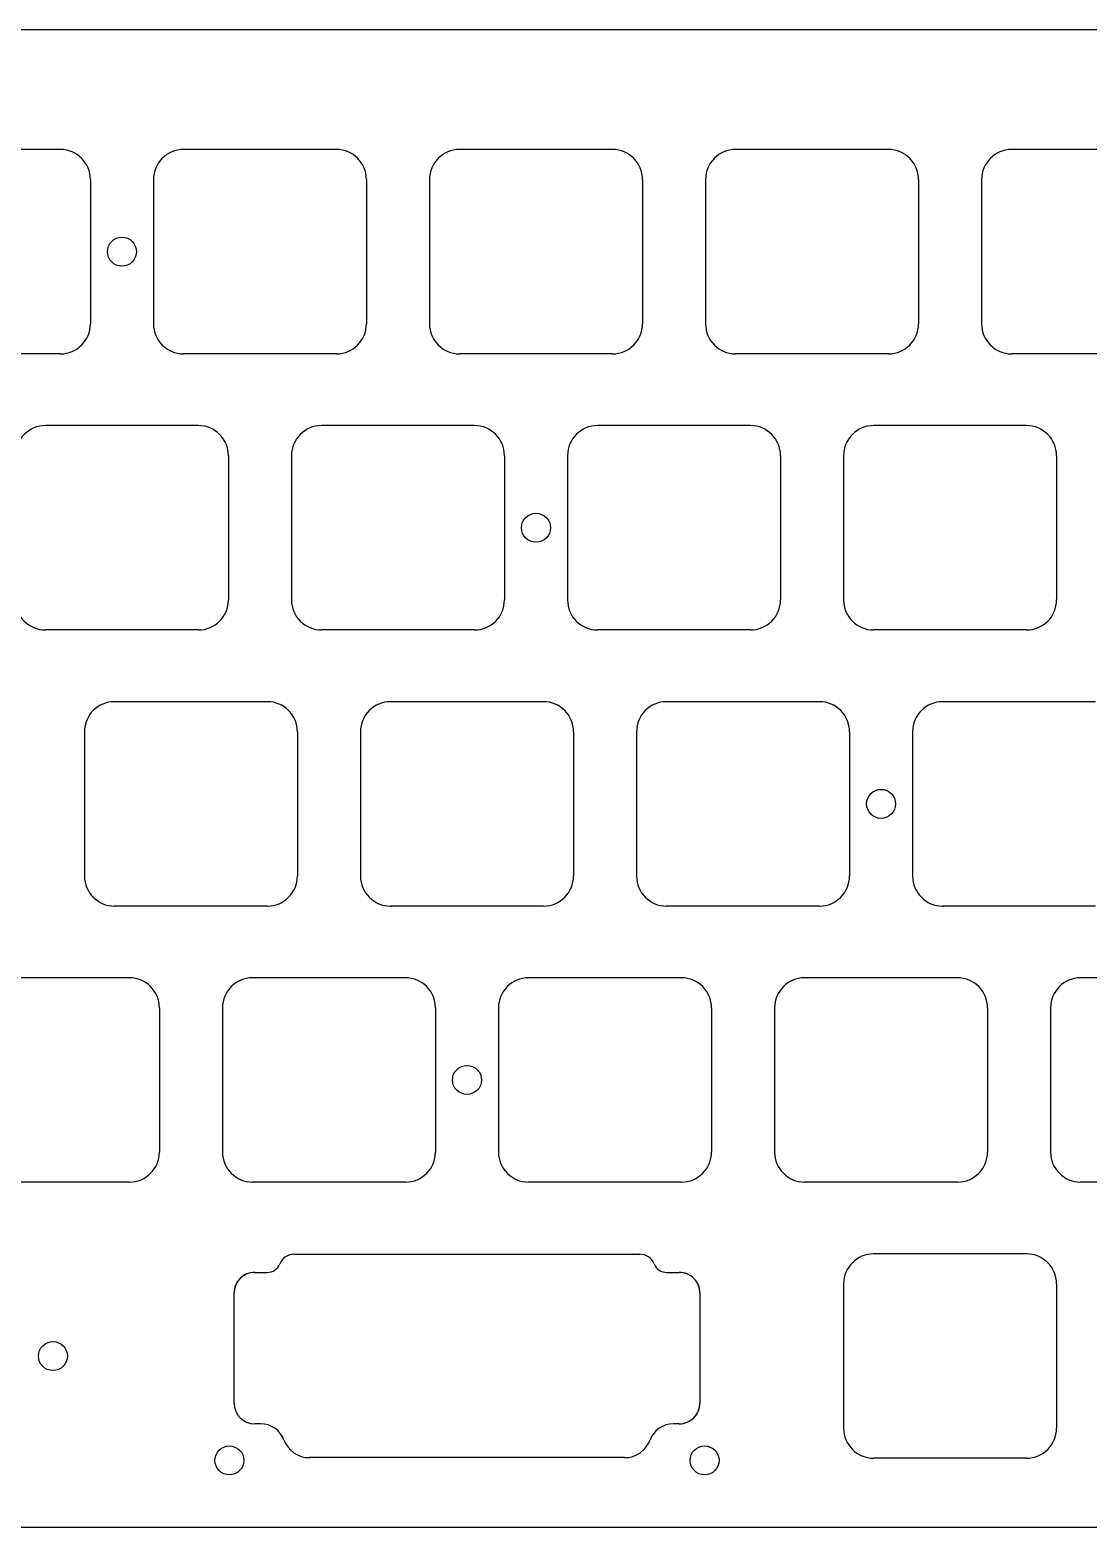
# Model space of a CAD drawing. Header units: millimetres. Extents: x -10 to 277, y -93 to 22.
# Drawn here: x 60.3 to 133.3, y -88 to 15.3 of the extents above; entities that cross this region are included whole.
import ezdxf

# ---------------------------------------------------------------- set-up
doc = ezdxf.new("R2010")
doc.units = ezdxf.units.MM
doc.layers.add('Edge.Cuts', color=53, linetype='CONTINUOUS', true_color=0xc8a339)

msp = doc.modelspace()

# ---------------------------------------------------------------- linework, layer by layer
at = {"layer": 'Edge.Cuts', "linetype": 'CONTINUOUS'}
for p, q in [((212.3295, 15.3), (54.3705, 15.3)), ((62.425, 7.05), (51.875, 7.05)), ((81.475, 7.05), (70.925, 7.05)), ((100.525, 7.05), (89.975, 7.05)), ((119.575, 7.05), (109.025, 7.05)), ((138.625, 7.05), (128.075, 7.05)), ((64.5, 4.975), (64.5, -4.975)), ((68.85, 4.975), (68.85, -4.975)), ((83.55, 4.975), (83.55, -4.975)), ((87.9, 4.975), (87.9, -4.975)), ((102.6, 4.975), (102.6, -4.975)), ((106.95, 4.975), (106.95, -4.975)), ((121.65, 4.975), (121.65, -4.975)), ((126, 4.975), (126, -4.975)), ((62.425, -7.05), (51.875, -7.05)), ((81.475, -7.05), (70.925, -7.05)), ((100.525, -7.05), (89.975, -7.05)), ((119.575, -7.05), (109.025, -7.05)), ((138.625, -7.05), (128.075, -7.05)), ((71.95, -12), (61.4, -12)), ((91, -12), (80.45, -12)), ((110.05, -12), (99.5, -12)), ((129.1, -12), (118.55, -12)), ((74.025, -14.075), (74.025, -24.025)), ((78.375, -14.075), (78.375, -24.025)), ((93.075, -14.075), (93.075, -24.025)), ((97.425, -14.075), (97.425, -24.025)), ((112.125, -14.075), (112.125, -24.025)), ((116.475, -14.075), (116.475, -24.025)), ((131.175, -14.075), (131.175, -24.025)), ((71.95, -26.1), (61.4, -26.1)), ((91, -26.1), (80.45, -26.1)), ((110.05, -26.1), (99.5, -26.1)), ((129.1, -26.1), (118.55, -26.1)), ((76.7125, -31.05), (66.1625, -31.05)), ((95.7625, -31.05), (85.2125, -31.05)), ((114.8125, -31.05), (104.2625, -31.05)), ((133.8625, -31.05), (123.3125, -31.05)), ((64.0875, -33.125), (64.0875, -43.075)), ((78.7875, -33.125), (78.7875, -43.075)), ((83.1375, -33.125), (83.1375, -43.075)), ((97.8375, -33.125), (97.8375, -43.075)), ((102.1875, -33.125), (102.1875, -43.075)), ((116.8875, -33.125), (116.8875, -43.075)), ((121.2375, -33.125), (121.2375, -43.075)), ((76.7125, -45.15), (66.1625, -45.15)), ((95.7625, -45.15), (85.2125, -45.15)), ((114.8125, -45.15), (104.2625, -45.15)), ((133.8625, -45.15), (123.3125, -45.15)), ((67.1875, -50.1), (56.6375, -50.1)), ((86.2375, -50.1), (75.6875, -50.1)), ((105.2875, -50.1), (94.7375, -50.1)), ((124.3375, -50.1), (113.7875, -50.1)), ((143.3875, -50.1), (132.8375, -50.1)), ((69.2625, -52.175), (69.2625, -62.125)), ((73.6125, -52.175), (73.6125, -62.125)), ((88.3125, -52.175), (88.3125, -62.125)), ((92.6625, -52.175), (92.6625, -62.125)), ((107.3625, -52.175), (107.3625, -62.125)), ((111.7125, -52.175), (111.7125, -62.125)), ((126.4125, -52.175), (126.4125, -62.125)), ((130.7625, -52.175), (130.7625, -62.125)), ((67.1875, -64.2), (56.6375, -64.2)), ((86.2375, -64.2), (75.6875, -64.2)), ((105.2875, -64.2), (94.7375, -64.2)), ((124.3375, -64.2), (113.7875, -64.2)), ((143.3875, -64.2), (132.8375, -64.2)), ((54.8705, -88), (211.8295, -88))]:
    msp.add_line(p, q, dxfattribs=at)
at = {"layer": 'Edge.Cuts', "linetype": 'Continuous'}
for p, q in [((78.55968, -69.1724), (102.41492, -69.1724)), ((78.559875, -69.172411), (78.559875, -69.1724)), ((78.559875, -69.1724), (102.415075, -69.1724)), ((129.1, -69.15), (118.549999, -69.15)), ((129.1, -69.15), (118.549999, -69.15)), ((75.83686, -70.42456), (76.70247, -70.42456)), ((75.849012, -70.42456), (76.702575, -70.42456)), ((76.702575, -70.424548), (76.702575, -70.42456)), ((104.27213, -70.42456), (105.13774, -70.42456)), ((104.272275, -70.42456), (105.137875, -70.42456)), ((116.475, -71.225), (116.475, -81.175001)), ((116.475, -71.225), (116.475, -81.175001)), ((131.175, -71.225), (131.175, -81.175)), ((131.175, -71.225), (131.175, -81.175)), ((74.41186, -79.45044), (74.41186, -71.84956)), ((74.411985, -79.45044), (74.411985, -71.8497)), ((106.56274, -71.84956), (106.56274, -79.45044)), ((106.562865, -71.84956), (106.562865, -79.4504)), ((76.2409, -80.87544), (75.83686, -80.87544)), ((76.241075, -80.87544), (75.836975, -80.87544)), ((105.13774, -80.87544), (104.7337, -80.87544)), ((105.125958, -80.87544), (104.733825, -80.87544)), ((101.3628, -83.21191), (79.6118, -83.21191)), ((101.362925, -83.21191), (79.612075, -83.21191)), ((129.1, -83.25), (118.55, -83.25)), ((129.1, -83.25), (118.55, -83.25))]:
    msp.add_line(p, q, dxfattribs=at)
at = {"layer": 'Edge.Cuts'}
for centre in [(66.675, 0), (95.25, -19.05), (119.0625, -38.1), (90.4875, -57.15), (61.9125, -76.2), (74.0875, -83.4), (106.8875, -83.4)]:
    msp.add_circle(centre, 1, dxfattribs=at)
for centre, radius, start, end in [((62.425, 4.975), 2.075, 0, 90), ((70.925, 4.975), 2.075, 90, 180), ((81.475, 4.975), 2.075, 0, 90), ((89.975, 4.975), 2.075, 90, 180), ((100.525, 4.975), 2.075, 0, 90), ((109.025, 4.975), 2.075, 90, 180), ((119.575, 4.975), 2.075, 0, 90), ((128.075, 4.975), 2.075, 90, 180), ((62.425, -4.975), 2.075, -90, 0), ((70.925, -4.975), 2.075, -180, -90), ((81.475, -4.975), 2.075, -90, 0), ((89.975, -4.975), 2.075, -180, -90), ((100.525, -4.975), 2.075, -90, 0), ((109.025, -4.975), 2.075, -180, -90), ((119.575, -4.975), 2.075, -90, 0), ((128.075, -4.975), 2.075, -180, -90), ((61.4, -14.075), 2.075, 90, 180), ((71.95, -14.075), 2.075, 0, 90), ((80.45, -14.075), 2.075, 90, 180), ((91, -14.075), 2.075, 0, 90), ((99.5, -14.075), 2.075, 90, 180), ((110.05, -14.075), 2.075, 0, 90), ((118.55, -14.075), 2.075, 90, 180), ((129.1, -14.075), 2.075, 0, 90), ((61.4, -24.025), 2.075, -180, -90), ((71.95, -24.025), 2.075, -90, 0), ((80.45, -24.025), 2.075, -180, -90), ((91, -24.025), 2.075, -90, 0), ((99.5, -24.025), 2.075, -180, -90), ((110.05, -24.025), 2.075, -90, 0), ((118.55, -24.025), 2.075, -180, -90), ((129.1, -24.025), 2.075, -90, 0), ((66.1625, -33.125), 2.075, 90, 180), ((76.7125, -33.125), 2.075, 0, 90), ((85.2125, -33.125), 2.075, 90, 180), ((95.7625, -33.125), 2.075, 0, 90), ((104.2625, -33.125), 2.075, 90, 180), ((114.8125, -33.125), 2.075, 0, 90), ((123.3125, -33.125), 2.075, 90, 180), ((66.1625, -43.075), 2.075, -180, -90), ((76.7125, -43.075), 2.075, -90, 0), ((85.2125, -43.075), 2.075, -180, -90), ((95.7625, -43.075), 2.075, -90, 0), ((104.2625, -43.075), 2.075, -180, -90), ((114.8125, -43.075), 2.075, -90, 0), ((123.3125, -43.075), 2.075, -180, -90), ((67.1875, -52.175), 2.075, 0, 90), ((75.6875, -52.175), 2.075, 90, 180), ((86.2375, -52.175), 2.075, 0, 90), ((94.7375, -52.175), 2.075, 90, 180), ((105.2875, -52.175), 2.075, 0, 90), ((113.7875, -52.175), 2.075, 90, 180), ((124.3375, -52.175), 2.075, 0, 90), ((132.8375, -52.175), 2.075, 90, 180), ((67.1875, -62.125), 2.075, -90, 0), ((75.6875, -62.125), 2.075, -180, -90), ((86.2375, -62.125), 2.075, -90, 0), ((94.7375, -62.125), 2.075, -180, -90), ((105.2875, -62.125), 2.075, -90, 0), ((113.7875, -62.125), 2.075, -180, -90), ((124.3375, -62.125), 2.075, -90, 0), ((132.8375, -62.125), 2.075, -180, -90), ((78.5597, -70.2474), 1.075006, 90.00106597, 157.97610066), ((78.5598, -70.2474), 1.074983, 89.99600256, 157.97560099), ((102.4149, -70.2474), 1.075, 22.02389934, 89.99893403), ((102.415, -70.2474), 1.075, 22.02339581, 89.99600262), ((118.55, -71.225), 2.075, 90.00002761, 180), ((118.55, -71.225), 2.075, 90.00002761, 180), ((129.1, -71.225), 2.075, 0, 90), ((129.1, -71.225), 2.075, 0, 90), ((76.70247, -69.49615), 0.928411, 270, 337.97729805), ((76.7026, -69.4962), 0.928388, 269.99845712, 337.98004296), ((104.2721, -69.4961), 0.92846, 202.02625676, 270.00185132), ((104.2723, -69.4961), 0.92846, 202.02454675, 269.99845724), ((75.83686, -71.84956), 1.425, 90, 180), ((75.8371, -71.8496), 1.425115, 89.52108049, 180.00402043), ((105.13774, -71.84956), 1.425, 0, 90), ((105.1379, -71.8495), 1.42494, 359.99758744, 90.00100523), ((75.83686, -79.45044), 1.425, 180, 270), ((75.837, -79.4504), 1.42504, 180.00160826, 269.99899484), ((105.1377, -79.4504), 1.425165, 269.52789202, 0), ((105.1377, -79.4504), 1.42504, 270.00160826, 359.99839174), ((76.24091, -82.60037), 1.72493, 20.54597615, 90.00033216), ((76.2411, -82.6003), 1.72486, 20.54456057, 90.00083044), ((104.7337, -82.6004), 1.724938, 90, 159.45340178), ((104.7338, -82.6004), 1.724915, 89.99916959, 159.45311033), ((118.55, -81.175), 2.075, 180.00002761, 270), ((118.55, -81.175), 2.075, 180.00002761, 270), ((129.1, -81.175), 2.075, 270, 0), ((129.1, -81.175), 2.075, 270, 0), ((79.61181, -81.33696), 1.87495, 200.54592343, 269.99969441), ((79.612, -81.3369), 1.87501, 200.54694304, 270.00229182), ((101.3628, -81.337), 1.874943, 270, 339.45493501), ((101.3628, -81.3368), 1.87513, 270.00381945, 339.45055299)]:
    msp.add_arc(centre, radius, start, end, dxfattribs=at)

doc.saveas('drawing.dxf')
